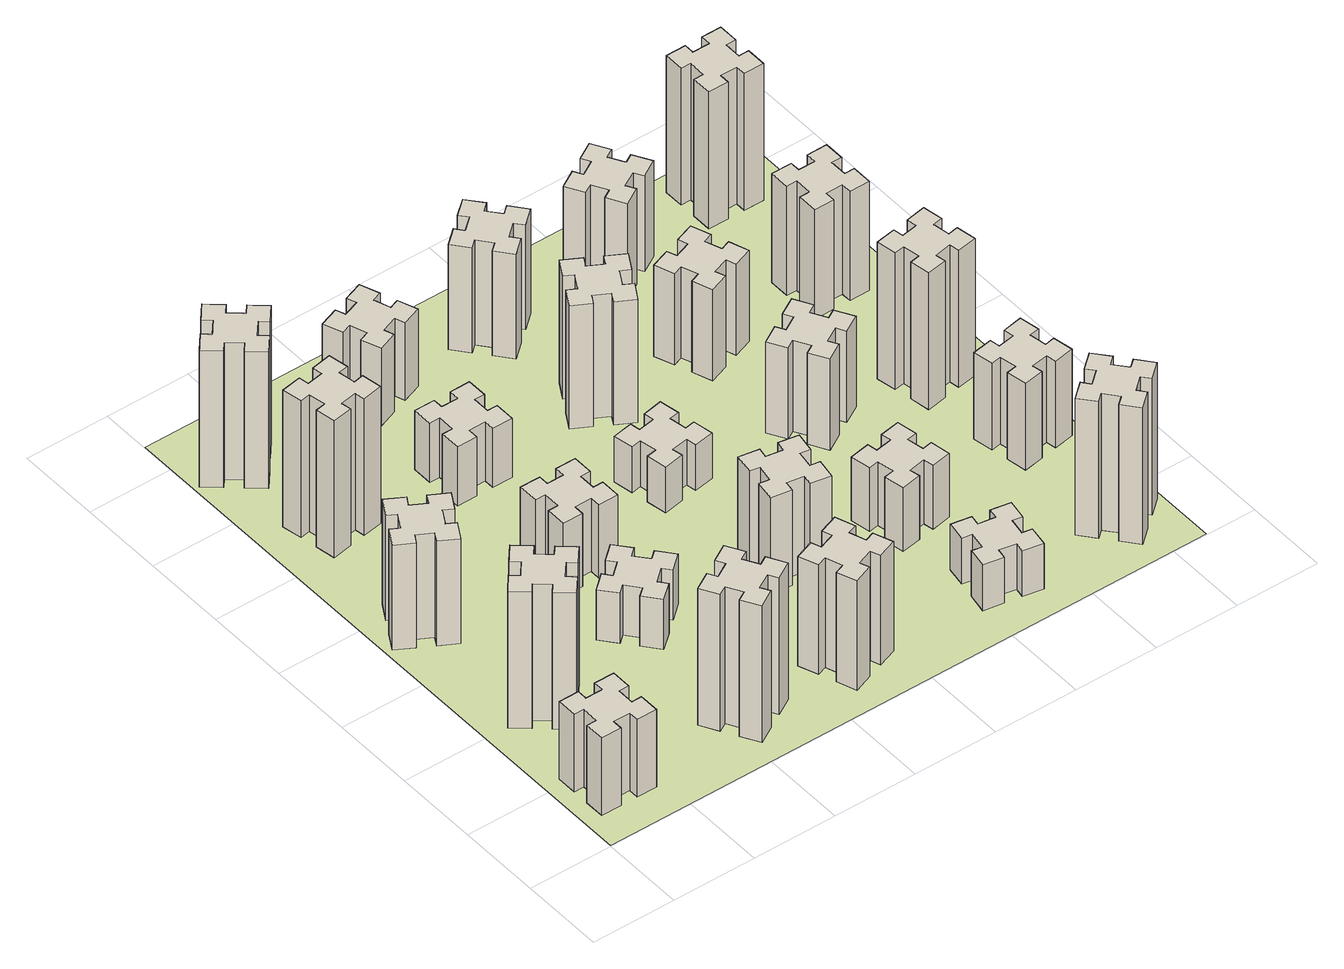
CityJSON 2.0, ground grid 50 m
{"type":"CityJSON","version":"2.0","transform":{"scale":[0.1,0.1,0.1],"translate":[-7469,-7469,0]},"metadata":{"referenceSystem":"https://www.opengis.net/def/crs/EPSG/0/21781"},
"CityObjects":{
"building1":{"type":"Building","attributes":{"class":"1000","function":"1000","usage":"1000","yearOfConstruction":2016,"roofType":"1000","measuredHeight":51,"storeysAboveGround":30,"storeysBelowGround":0},"geometry":[{"type":"Solid","lod":"1","boundaries":[[[[0,1,2,3,4,5,6,7,8,9,10,11,12,13,14,15,16,17,18,19]],[[17,16,20,21]],[[16,15,22,20]],[[15,14,23,22]],[[14,13,24,23]],[[13,12,25,24]],[[12,11,26,25]],[[11,10,27,26]],[[10,9,28,27]],[[9,8,29,28]],[[8,7,30,29]],[[7,6,31,30]],[[6,5,32,31]],[[5,4,33,32]],[[4,3,34,33]],[[3,2,35,34]],[[2,1,36,35]],[[1,0,37,36]],[[0,19,38,37]],[[19,18,39,38]],[[18,17,21,39]],[[24,25,26,27,28,29,30,31,32,33,34,35,36,37,38,39,21,20,22,23]]]]}]},
"building2":{"type":"Building","attributes":{"class":"1000","function":"1000","usage":"1000","yearOfConstruction":2016,"roofType":"1000","measuredHeight":90,"storeysAboveGround":30,"storeysBelowGround":0},"geometry":[{"type":"Solid","lod":"1","boundaries":[[[[40,41,42,43,44,45,46,47,48,49,50,51,52,53,54,55,56,57,58,59]],[[57,56,60,61]],[[56,55,62,60]],[[55,54,63,62]],[[54,53,64,63]],[[53,52,65,64]],[[52,51,66,65]],[[51,50,67,66]],[[50,49,68,67]],[[49,48,69,68]],[[48,47,70,69]],[[47,46,71,70]],[[46,45,72,71]],[[45,44,73,72]],[[44,43,74,73]],[[43,42,75,74]],[[42,41,76,75]],[[41,40,77,76]],[[40,59,78,77]],[[59,58,79,78]],[[58,57,61,79]],[[64,65,66,67,68,69,70,71,72,73,74,75,76,77,78,79,61,60,62,63]]]]}]},
"building3":{"type":"Building","attributes":{"class":"1000","function":"1000","usage":"1000","yearOfConstruction":2016,"roofType":"1000","measuredHeight":69,"storeysAboveGround":30,"storeysBelowGround":0},"geometry":[{"type":"Solid","lod":"1","boundaries":[[[[80,81,82,83,84,85,86,87,88,89,90,91,92,93,94,95,96,97,98,99]],[[97,96,100,101]],[[96,95,102,100]],[[95,94,103,102]],[[94,93,104,103]],[[93,92,105,104]],[[92,91,106,105]],[[91,90,107,106]],[[90,89,108,107]],[[89,88,109,108]],[[88,87,110,109]],[[87,86,111,110]],[[86,85,112,111]],[[85,84,113,112]],[[84,83,114,113]],[[83,82,115,114]],[[82,81,116,115]],[[81,80,117,116]],[[80,99,118,117]],[[99,98,119,118]],[[98,97,101,119]],[[104,105,106,107,108,109,110,111,112,113,114,115,116,117,118,119,101,100,102,103]]]]}]},
"building4":{"type":"Building","attributes":{"class":"1000","function":"1000","usage":"1000","yearOfConstruction":2016,"roofType":"1000","measuredHeight":90,"storeysAboveGround":30,"storeysBelowGround":0},"geometry":[{"type":"Solid","lod":"1","boundaries":[[[[120,121,122,123,124,125,126,127,128,129,130,131,132,133,134,135,136,137,138,139]],[[137,136,140,141]],[[136,135,142,140]],[[135,134,143,142]],[[134,133,144,143]],[[133,132,145,144]],[[132,131,146,145]],[[131,130,147,146]],[[130,129,148,147]],[[129,128,149,148]],[[128,127,150,149]],[[127,126,151,150]],[[126,125,152,151]],[[125,124,153,152]],[[124,123,154,153]],[[123,122,155,154]],[[122,121,156,155]],[[121,120,157,156]],[[120,139,158,157]],[[139,138,159,158]],[[138,137,141,159]],[[144,145,146,147,148,149,150,151,152,153,154,155,156,157,158,159,141,140,142,143]]]]}]},
"building5":{"type":"Building","attributes":{"class":"1000","function":"1000","usage":"1000","yearOfConstruction":2016,"roofType":"1000","measuredHeight":90,"storeysAboveGround":30,"storeysBelowGround":0},"geometry":[{"type":"Solid","lod":"1","boundaries":[[[[160,161,162,163,164,165,166,167,168,169,170,171,172,173,174,175,176,177,178,179]],[[177,176,180,181]],[[176,175,182,180]],[[175,174,183,182]],[[174,173,184,183]],[[173,172,185,184]],[[172,171,186,185]],[[171,170,187,186]],[[170,169,188,187]],[[169,168,189,188]],[[168,167,190,189]],[[167,166,191,190]],[[166,165,192,191]],[[165,164,193,192]],[[164,163,194,193]],[[163,162,195,194]],[[162,161,196,195]],[[161,160,197,196]],[[160,179,198,197]],[[179,178,199,198]],[[178,177,181,199]],[[184,185,186,187,188,189,190,191,192,193,194,195,196,197,198,199,181,180,182,183]]]]}]},
"building6":{"type":"Building","attributes":{"class":"1000","function":"1000","usage":"1000","yearOfConstruction":2016,"roofType":"1000","measuredHeight":90,"storeysAboveGround":30,"storeysBelowGround":0},"geometry":[{"type":"Solid","lod":"1","boundaries":[[[[200,201,202,203,204,205,206,207,208,209,210,211,212,213,214,215,216,217,218,219]],[[217,216,220,221]],[[216,215,222,220]],[[215,214,223,222]],[[214,213,224,223]],[[213,212,225,224]],[[212,211,226,225]],[[211,210,227,226]],[[210,209,228,227]],[[209,208,229,228]],[[208,207,230,229]],[[207,206,231,230]],[[206,205,232,231]],[[205,204,233,232]],[[204,203,234,233]],[[203,202,235,234]],[[202,201,236,235]],[[201,200,237,236]],[[200,219,238,237]],[[219,218,239,238]],[[218,217,221,239]],[[224,225,226,227,228,229,230,231,232,233,234,235,236,237,238,239,221,220,222,223]]]]}]},
"building7":{"type":"Building","attributes":{"class":"1000","function":"1000","usage":"1000","yearOfConstruction":2016,"roofType":"1000","measuredHeight":33,"storeysAboveGround":30,"storeysBelowGround":0},"geometry":[{"type":"Solid","lod":"1","boundaries":[[[[240,241,242,243,244,245,246,247,248,249,250,251,252,253,254,255,256,257,258,259]],[[257,256,260,261]],[[256,255,262,260]],[[255,254,263,262]],[[254,253,264,263]],[[253,252,265,264]],[[252,251,266,265]],[[251,250,267,266]],[[250,249,268,267]],[[249,248,269,268]],[[248,247,270,269]],[[247,246,271,270]],[[246,245,272,271]],[[245,244,273,272]],[[244,243,274,273]],[[243,242,275,274]],[[242,241,276,275]],[[241,240,277,276]],[[240,259,278,277]],[[259,258,279,278]],[[258,257,261,279]],[[264,265,266,267,268,269,270,271,272,273,274,275,276,277,278,279,261,260,262,263]]]]}]},
"building8":{"type":"Building","attributes":{"class":"1000","function":"1000","usage":"1000","yearOfConstruction":2016,"roofType":"1000","measuredHeight":48,"storeysAboveGround":30,"storeysBelowGround":0},"geometry":[{"type":"Solid","lod":"1","boundaries":[[[[280,281,282,283,284,285,286,287,288,289,290,291,292,293,294,295,296,297,298,299]],[[297,296,300,301]],[[296,295,302,300]],[[295,294,303,302]],[[294,293,304,303]],[[293,292,305,304]],[[292,291,306,305]],[[291,290,307,306]],[[290,289,308,307]],[[289,288,309,308]],[[288,287,310,309]],[[287,286,311,310]],[[286,285,312,311]],[[285,284,313,312]],[[284,283,314,313]],[[283,282,315,314]],[[282,281,316,315]],[[281,280,317,316]],[[280,299,318,317]],[[299,298,319,318]],[[298,297,301,319]],[[304,305,306,307,308,309,310,311,312,313,314,315,316,317,318,319,301,300,302,303]]]]}]},
"building9":{"type":"Building","attributes":{"class":"1000","function":"1000","usage":"1000","yearOfConstruction":2016,"roofType":"1000","measuredHeight":72,"storeysAboveGround":30,"storeysBelowGround":0},"geometry":[{"type":"Solid","lod":"1","boundaries":[[[[320,321,322,323,324,325,326,327,328,329,330,331,332,333,334,335,336,337,338,339]],[[337,336,340,341]],[[336,335,342,340]],[[335,334,343,342]],[[334,333,344,343]],[[333,332,345,344]],[[332,331,346,345]],[[331,330,347,346]],[[330,329,348,347]],[[329,328,349,348]],[[328,327,350,349]],[[327,326,351,350]],[[326,325,352,351]],[[325,324,353,352]],[[324,323,354,353]],[[323,322,355,354]],[[322,321,356,355]],[[321,320,357,356]],[[320,339,358,357]],[[339,338,359,358]],[[338,337,341,359]],[[344,345,346,347,348,349,350,351,352,353,354,355,356,357,358,359,341,340,342,343]]]]}]},
"building10":{"type":"Building","attributes":{"class":"1000","function":"1000","usage":"1000","yearOfConstruction":2016,"roofType":"1000","measuredHeight":39,"storeysAboveGround":30,"storeysBelowGround":0},"geometry":[{"type":"Solid","lod":"1","boundaries":[[[[360,361,362,363,364,365,366,367,368,369,370,371,372,373,374,375,376,377,378,379]],[[377,376,380,381]],[[376,375,382,380]],[[375,374,383,382]],[[374,373,384,383]],[[373,372,385,384]],[[372,371,386,385]],[[371,370,387,386]],[[370,369,388,387]],[[369,368,389,388]],[[368,367,390,389]],[[367,366,391,390]],[[366,365,392,391]],[[365,364,393,392]],[[364,363,394,393]],[[363,362,395,394]],[[362,361,396,395]],[[361,360,397,396]],[[360,379,398,397]],[[379,378,399,398]],[[378,377,381,399]],[[384,385,386,387,388,389,390,391,392,393,394,395,396,397,398,399,381,380,382,383]]]]}]},
"building11":{"type":"Building","attributes":{"class":"1000","function":"1000","usage":"1000","yearOfConstruction":2016,"roofType":"1000","measuredHeight":51,"storeysAboveGround":30,"storeysBelowGround":0},"geometry":[{"type":"Solid","lod":"1","boundaries":[[[[400,401,402,403,404,405,406,407,408,409,410,411,412,413,414,415,416,417,418,419]],[[417,416,420,421]],[[416,415,422,420]],[[415,414,423,422]],[[414,413,424,423]],[[413,412,425,424]],[[412,411,426,425]],[[411,410,427,426]],[[410,409,428,427]],[[409,408,429,428]],[[408,407,430,429]],[[407,406,431,430]],[[406,405,432,431]],[[405,404,433,432]],[[404,403,434,433]],[[403,402,435,434]],[[402,401,436,435]],[[401,400,437,436]],[[400,419,438,437]],[[419,418,439,438]],[[418,417,421,439]],[[424,425,426,427,428,429,430,431,432,433,434,435,436,437,438,439,421,420,422,423]]]]}]},
"building12":{"type":"Building","attributes":{"class":"1000","function":"1000","usage":"1000","yearOfConstruction":2016,"roofType":"1000","measuredHeight":63,"storeysAboveGround":30,"storeysBelowGround":0},"geometry":[{"type":"Solid","lod":"1","boundaries":[[[[440,441,442,443,444,445,446,447,448,449,450,451,452,453,454,455,456,457,458,459]],[[457,456,460,461]],[[456,455,462,460]],[[455,454,463,462]],[[454,453,464,463]],[[453,452,465,464]],[[452,451,466,465]],[[451,450,467,466]],[[450,449,468,467]],[[449,448,469,468]],[[448,447,470,469]],[[447,446,471,470]],[[446,445,472,471]],[[445,444,473,472]],[[444,443,474,473]],[[443,442,475,474]],[[442,441,476,475]],[[441,440,477,476]],[[440,459,478,477]],[[459,458,479,478]],[[458,457,461,479]],[[464,465,466,467,468,469,470,471,472,473,474,475,476,477,478,479,461,460,462,463]]]]}]},
"building13":{"type":"Building","attributes":{"class":"1000","function":"1000","usage":"1000","yearOfConstruction":2016,"roofType":"1000","measuredHeight":30,"storeysAboveGround":30,"storeysBelowGround":0},"geometry":[{"type":"Solid","lod":"1","boundaries":[[[[480,481,482,483,484,485,486,487,488,489,490,491,492,493,494,495,496,497,498,499]],[[497,496,500,501]],[[496,495,502,500]],[[495,494,503,502]],[[494,493,504,503]],[[493,492,505,504]],[[492,491,506,505]],[[491,490,507,506]],[[490,489,508,507]],[[489,488,509,508]],[[488,487,510,509]],[[487,486,511,510]],[[486,485,512,511]],[[485,484,513,512]],[[484,483,514,513]],[[483,482,515,514]],[[482,481,516,515]],[[481,480,517,516]],[[480,499,518,517]],[[499,498,519,518]],[[498,497,501,519]],[[504,505,506,507,508,509,510,511,512,513,514,515,516,517,518,519,501,500,502,503]]]]}]},
"building14":{"type":"Building","attributes":{"class":"1000","function":"1000","usage":"1000","yearOfConstruction":2016,"roofType":"1000","measuredHeight":81,"storeysAboveGround":30,"storeysBelowGround":0},"geometry":[{"type":"Solid","lod":"1","boundaries":[[[[520,521,522,523,524,525,526,527,528,529,530,531,532,533,534,535,536,537,538,539]],[[537,536,540,541]],[[536,535,542,540]],[[535,534,543,542]],[[534,533,544,543]],[[533,532,545,544]],[[532,531,546,545]],[[531,530,547,546]],[[530,529,548,547]],[[529,528,549,548]],[[528,527,550,549]],[[527,526,551,550]],[[526,525,552,551]],[[525,524,553,552]],[[524,523,554,553]],[[523,522,555,554]],[[522,521,556,555]],[[521,520,557,556]],[[520,539,558,557]],[[539,538,559,558]],[[538,537,541,559]],[[544,545,546,547,548,549,550,551,552,553,554,555,556,557,558,559,541,540,542,543]]]]}]},
"building15":{"type":"Building","attributes":{"class":"1000","function":"1000","usage":"1000","yearOfConstruction":2016,"roofType":"1000","measuredHeight":30,"storeysAboveGround":30,"storeysBelowGround":0},"geometry":[{"type":"Solid","lod":"1","boundaries":[[[[560,561,562,563,564,565,566,567,568,569,570,571,572,573,574,575,576,577,578,579]],[[577,576,580,581]],[[576,575,582,580]],[[575,574,583,582]],[[574,573,584,583]],[[573,572,585,584]],[[572,571,586,585]],[[571,570,587,586]],[[570,569,588,587]],[[569,568,589,588]],[[568,567,590,589]],[[567,566,591,590]],[[566,565,592,591]],[[565,564,593,592]],[[564,563,594,593]],[[563,562,595,594]],[[562,561,596,595]],[[561,560,597,596]],[[560,579,598,597]],[[579,578,599,598]],[[578,577,581,599]],[[584,585,586,587,588,589,590,591,592,593,594,595,596,597,598,599,581,580,582,583]]]]}]},
"building16":{"type":"Building","attributes":{"class":"1000","function":"1000","usage":"1000","yearOfConstruction":2016,"roofType":"1000","measuredHeight":69,"storeysAboveGround":30,"storeysBelowGround":0},"geometry":[{"type":"Solid","lod":"1","boundaries":[[[[600,601,602,603,604,605,606,607,608,609,610,611,612,613,614,615,616,617,618,619]],[[617,616,620,621]],[[616,615,622,620]],[[615,614,623,622]],[[614,613,624,623]],[[613,612,625,624]],[[612,611,626,625]],[[611,610,627,626]],[[610,609,628,627]],[[609,608,629,628]],[[608,607,630,629]],[[607,606,631,630]],[[606,605,632,631]],[[605,604,633,632]],[[604,603,634,633]],[[603,602,635,634]],[[602,601,636,635]],[[601,600,637,636]],[[600,619,638,637]],[[619,618,639,638]],[[618,617,621,639]],[[624,625,626,627,628,629,630,631,632,633,634,635,636,637,638,639,621,620,622,623]]]]}]},
"building17":{"type":"Building","attributes":{"class":"1000","function":"1000","usage":"1000","yearOfConstruction":2016,"roofType":"1000","measuredHeight":42,"storeysAboveGround":30,"storeysBelowGround":0},"geometry":[{"type":"Solid","lod":"1","boundaries":[[[[640,641,642,643,644,645,646,647,648,649,650,651,652,653,654,655,656,657,658,659]],[[657,656,660,661]],[[656,655,662,660]],[[655,654,663,662]],[[654,653,664,663]],[[653,652,665,664]],[[652,651,666,665]],[[651,650,667,666]],[[650,649,668,667]],[[649,648,669,668]],[[648,647,670,669]],[[647,646,671,670]],[[646,645,672,671]],[[645,644,673,672]],[[644,643,674,673]],[[643,642,675,674]],[[642,641,676,675]],[[641,640,677,676]],[[640,659,678,677]],[[659,658,679,678]],[[658,657,661,679]],[[664,665,666,667,668,669,670,671,672,673,674,675,676,677,678,679,661,660,662,663]]]]}]},
"building18":{"type":"Building","attributes":{"class":"1000","function":"1000","usage":"1000","yearOfConstruction":2016,"roofType":"1000","measuredHeight":60,"storeysAboveGround":30,"storeysBelowGround":0},"geometry":[{"type":"Solid","lod":"1","boundaries":[[[[680,681,682,683,684,685,686,687,688,689,690,691,692,693,694,695,696,697,698,699]],[[697,696,700,701]],[[696,695,702,700]],[[695,694,703,702]],[[694,693,704,703]],[[693,692,705,704]],[[692,691,706,705]],[[691,690,707,706]],[[690,689,708,707]],[[689,688,709,708]],[[688,687,710,709]],[[687,686,711,710]],[[686,685,712,711]],[[685,684,713,712]],[[684,683,714,713]],[[683,682,715,714]],[[682,681,716,715]],[[681,680,717,716]],[[680,699,718,717]],[[699,698,719,718]],[[698,697,701,719]],[[704,705,706,707,708,709,710,711,712,713,714,715,716,717,718,719,701,700,702,703]]]]}]},
"building19":{"type":"Building","attributes":{"class":"1000","function":"1000","usage":"1000","yearOfConstruction":2016,"roofType":"1000","measuredHeight":60,"storeysAboveGround":30,"storeysBelowGround":0},"geometry":[{"type":"Solid","lod":"1","boundaries":[[[[720,721,722,723,724,725,726,727,728,729,730,731,732,733,734,735,736,737,738,739]],[[737,736,740,741]],[[736,735,742,740]],[[735,734,743,742]],[[734,733,744,743]],[[733,732,745,744]],[[732,731,746,745]],[[731,730,747,746]],[[730,729,748,747]],[[729,728,749,748]],[[728,727,750,749]],[[727,726,751,750]],[[726,725,752,751]],[[725,724,753,752]],[[724,723,754,753]],[[723,722,755,754]],[[722,721,756,755]],[[721,720,757,756]],[[720,739,758,757]],[[739,738,759,758]],[[738,737,741,759]],[[744,745,746,747,748,749,750,751,752,753,754,755,756,757,758,759,741,740,742,743]]]]}]},
"building20":{"type":"Building","attributes":{"class":"1000","function":"1000","usage":"1000","yearOfConstruction":2016,"roofType":"1000","measuredHeight":90,"storeysAboveGround":30,"storeysBelowGround":0},"geometry":[{"type":"Solid","lod":"1","boundaries":[[[[760,761,762,763,764,765,766,767,768,769,770,771,772,773,774,775,776,777,778,779]],[[777,776,780,781]],[[776,775,782,780]],[[775,774,783,782]],[[774,773,784,783]],[[773,772,785,784]],[[772,771,786,785]],[[771,770,787,786]],[[770,769,788,787]],[[769,768,789,788]],[[768,767,790,789]],[[767,766,791,790]],[[766,765,792,791]],[[765,764,793,792]],[[764,763,794,793]],[[763,762,795,794]],[[762,761,796,795]],[[761,760,797,796]],[[760,779,798,797]],[[779,778,799,798]],[[778,777,781,799]],[[784,785,786,787,788,789,790,791,792,793,794,795,796,797,798,799,781,780,782,783]]]]}]},
"building21":{"type":"Building","attributes":{"class":"1000","function":"1000","usage":"1000","yearOfConstruction":2016,"roofType":"1000","measuredHeight":63,"storeysAboveGround":30,"storeysBelowGround":0},"geometry":[{"type":"Solid","lod":"1","boundaries":[[[[800,801,802,803,804,805,806,807,808,809,810,811,812,813,814,815,816,817,818,819]],[[817,816,820,821]],[[816,815,822,820]],[[815,814,823,822]],[[814,813,824,823]],[[813,812,825,824]],[[812,811,826,825]],[[811,810,827,826]],[[810,809,828,827]],[[809,808,829,828]],[[808,807,830,829]],[[807,806,831,830]],[[806,805,832,831]],[[805,804,833,832]],[[804,803,834,833]],[[803,802,835,834]],[[802,801,836,835]],[[801,800,837,836]],[[800,819,838,837]],[[819,818,839,838]],[[818,817,821,839]],[[824,825,826,827,828,829,830,831,832,833,834,835,836,837,838,839,821,820,822,823]]]]}]},
"building22":{"type":"Building","attributes":{"class":"1000","function":"1000","usage":"1000","yearOfConstruction":2016,"roofType":"1000","measuredHeight":57,"storeysAboveGround":30,"storeysBelowGround":0},"geometry":[{"type":"Solid","lod":"1","boundaries":[[[[840,841,842,843,844,845,846,847,848,849,850,851,852,853,854,855,856,857,858,859]],[[857,856,860,861]],[[856,855,862,860]],[[855,854,863,862]],[[854,853,864,863]],[[853,852,865,864]],[[852,851,866,865]],[[851,850,867,866]],[[850,849,868,867]],[[849,848,869,868]],[[848,847,870,869]],[[847,846,871,870]],[[846,845,872,871]],[[845,844,873,872]],[[844,843,874,873]],[[843,842,875,874]],[[842,841,876,875]],[[841,840,877,876]],[[840,859,878,877]],[[859,858,879,878]],[[858,857,861,879]],[[864,865,866,867,868,869,870,871,872,873,874,875,876,877,878,879,861,860,862,863]]]]}]},
"building23":{"type":"Building","attributes":{"class":"1000","function":"1000","usage":"1000","yearOfConstruction":2016,"roofType":"1000","measuredHeight":90,"storeysAboveGround":30,"storeysBelowGround":0},"geometry":[{"type":"Solid","lod":"1","boundaries":[[[[880,881,882,883,884,885,886,887,888,889,890,891,892,893,894,895,896,897,898,899]],[[897,896,900,901]],[[896,895,902,900]],[[895,894,903,902]],[[894,893,904,903]],[[893,892,905,904]],[[892,891,906,905]],[[891,890,907,906]],[[890,889,908,907]],[[889,888,909,908]],[[888,887,910,909]],[[887,886,911,910]],[[886,885,912,911]],[[885,884,913,912]],[[884,883,914,913]],[[883,882,915,914]],[[882,881,916,915]],[[881,880,917,916]],[[880,899,918,917]],[[899,898,919,918]],[[898,897,901,919]],[[904,905,906,907,908,909,910,911,912,913,914,915,916,917,918,919,901,900,902,903]]]]}]},
"building24":{"type":"Building","attributes":{"class":"1000","function":"1000","usage":"1000","yearOfConstruction":2016,"roofType":"1000","measuredHeight":72,"storeysAboveGround":30,"storeysBelowGround":0},"geometry":[{"type":"Solid","lod":"1","boundaries":[[[[920,921,922,923,924,925,926,927,928,929,930,931,932,933,934,935,936,937,938,939]],[[937,936,940,941]],[[936,935,942,940]],[[935,934,943,942]],[[934,933,944,943]],[[933,932,945,944]],[[932,931,946,945]],[[931,930,947,946]],[[930,929,948,947]],[[929,928,949,948]],[[928,927,950,949]],[[927,926,951,950]],[[926,925,952,951]],[[925,924,953,952]],[[924,923,954,953]],[[923,922,955,954]],[[922,921,956,955]],[[921,920,957,956]],[[920,939,958,957]],[[939,938,959,958]],[[938,937,941,959]],[[944,945,946,947,948,949,950,951,952,953,954,955,956,957,958,959,941,940,942,943]]]]}]},
"building25":{"type":"Building","attributes":{"class":"1000","function":"1000","usage":"1000","yearOfConstruction":2016,"roofType":"1000","measuredHeight":90,"storeysAboveGround":30,"storeysBelowGround":0},"geometry":[{"type":"Solid","lod":"1","boundaries":[[[[960,961,962,963,964,965,966,967,968,969,970,971,972,973,974,975,976,977,978,979]],[[977,976,980,981]],[[976,975,982,980]],[[975,974,983,982]],[[974,973,984,983]],[[973,972,985,984]],[[972,971,986,985]],[[971,970,987,986]],[[970,969,988,987]],[[969,968,989,988]],[[968,967,990,989]],[[967,966,991,990]],[[966,965,992,991]],[[965,964,993,992]],[[964,963,994,993]],[[963,962,995,994]],[[962,961,996,995]],[[961,960,997,996]],[[960,979,998,997]],[[979,978,999,998]],[[978,977,981,999]],[[984,985,986,987,988,989,990,991,992,993,994,995,996,997,998,999,981,980,982,983]]]]}]},
"landuse1":{"type":"LandUse","attributes":{"name":"plot1","function":"1010"},"geometry":[{"type":"MultiSurface","lod":"1","boundaries":[[[1000,1001,1002,1003]]]}]}
},
"vertices":[
[165,425,0],[165,325,0],[105,325,0],[105,205,0],[225,205,0],[225,265,0],[325,265,0],[325,205,0],[445,205,0],[445,325,0],[385,325,0],[385,425,0],[445,425,0],[445,545,0],[325,545,0],[325,485,0],[225,485,0],[225,545,0],[105,545,0],[105,425,0],[225,485,510],[225,545,510],[325,485,510],[325,545,510],[445,545,510],[445,425,510],[385,425,510],[385,325,510],[445,325,510],[445,205,510],[325,205,510],[325,265,510],[225,265,510],[225,205,510],[105,205,510],[105,325,510],[165,325,510],[165,425,510],[105,425,510],[105,545,510],
[484,1067,0],[408,1132,0],[446,1178,0],[354,1255,0],[277,1163,0],[323,1124,0],[259,1048,0],[213,1086,0],[136,994,0],[228,917,0],[266,963,0],[343,899,0],[304,853,0],[396,776,0],[473,868,0],[427,906,0],[492,983,0],[538,944,0],[615,1036,0],[523,1113,0],[492,983,900],[538,944,900],[427,906,900],[473,868,900],[396,776,900],[304,853,900],[343,899,900],[266,963,900],[228,917,900],[136,994,900],[213,1086,900],[259,1048,900],[323,1124,900],[277,1163,900],[354,1255,900],[446,1178,900],[408,1132,900],[484,1067,900],[523,1113,900],[615,1036,900],
[374,1926,0],[287,1976,0],[317,2028,0],[213,2088,0],[153,1984,0],[205,1954,0],[155,1867,0],[103,1897,0],[43,1793,0],[147,1733,0],[177,1785,0],[264,1735,0],[234,1683,0],[338,1623,0],[398,1727,0],[346,1757,0],[396,1844,0],[448,1814,0],[508,1918,0],[404,1978,0],[396,1844,690],[448,1814,690],[346,1757,690],[398,1727,690],[338,1623,690],[234,1683,690],[264,1735,690],[177,1785,690],[147,1733,690],[43,1793,690],[103,1897,690],[155,1867,690],[205,1954,690],[153,1984,690],[213,2088,690],[317,2028,690],[287,1976,690],[374,1926,690],[404,1978,690],[508,1918,690],
[405,2812,0],[307,2795,0],[297,2854,0],[178,2833,0],[199,2715,0],[258,2725,0],[276,2627,0],[217,2617,0],[237,2498,0],[356,2519,0],[345,2578,0],[444,2596,0],[454,2537,0],[572,2557,0],[551,2676,0],[492,2665,0],[475,2764,0],[534,2774,0],[513,2892,0],[395,2871,0],[475,2764,900],[534,2774,900],[492,2665,900],[551,2676,900],[572,2557,900],[454,2537,900],[444,2596,900],[345,2578,900],[356,2519,900],[237,2498,900],[217,2617,900],[276,2627,900],[258,2725,900],[199,2715,900],[178,2833,900],[297,2854,900],[307,2795,900],[405,2812,900],[395,2871,900],[513,2892,900],
[1127,255,0],[1214,305,0],[1244,253,0],[1348,313,0],[1288,417,0],[1236,387,0],[1186,474,0],[1238,504,0],[1178,608,0],[1074,548,0],[1104,496,0],[1017,446,0],[987,498,0],[883,438,0],[943,334,0],[995,364,0],[1045,277,0],[993,247,0],[1053,143,0],[1157,203,0],[1045,277,900],[993,247,900],[995,364,900],[943,334,900],[883,438,900],[987,498,900],[1017,446,900],[1104,496,900],[1074,548,900],[1178,608,900],[1238,504,900],[1186,474,900],[1236,387,900],[1288,417,900],[1348,313,900],[1244,253,900],[1214,305,900],[1127,255,900],[1157,203,900],[1053,143,900],
[384,3387,0],[308,3452,0],[346,3498,0],[254,3575,0],[177,3483,0],[223,3444,0],[159,3368,0],[113,3406,0],[36,3314,0],[128,3237,0],[166,3283,0],[243,3219,0],[204,3173,0],[296,3096,0],[373,3188,0],[327,3226,0],[392,3303,0],[438,3264,0],[515,3356,0],[423,3433,0],[392,3303,900],[438,3264,900],[327,3226,900],[373,3188,900],[296,3096,900],[204,3173,900],[243,3219,900],[166,3283,900],[128,3237,900],[36,3314,900],[113,3406,900],[159,3368,900],[223,3444,900],[177,3483,900],[254,3575,900],[346,3498,900],[308,3452,900],[384,3387,900],[423,3433,900],[515,3356,900],
[1083,1332,0],[1006,1267,0],[968,1313,0],[876,1236,0],[953,1144,0],[999,1183,0],[1063,1106,0],[1017,1068,0],[1094,976,0],[1186,1053,0],[1148,1099,0],[1224,1163,0],[1263,1117,0],[1355,1194,0],[1278,1286,0],[1232,1248,0],[1167,1324,0],[1213,1363,0],[1136,1455,0],[1044,1378,0],[1167,1324,330],[1213,1363,330],[1232,1248,330],[1278,1286,330],[1355,1194,330],[1263,1117,330],[1224,1163,330],[1148,1099,330],[1186,1053,330],[1094,976,330],[1017,1068,330],[1063,1106,330],[999,1183,330],[953,1144,330],[876,1236,330],[968,1313,330],[1006,1267,330],[1083,1332,330],[1044,1378,330],[1136,1455,330],
[1225,1705,0],[1225,1805,0],[1285,1805,0],[1285,1925,0],[1165,1925,0],[1165,1865,0],[1065,1865,0],[1065,1925,0],[945,1925,0],[945,1805,0],[1005,1805,0],[1005,1705,0],[945,1705,0],[945,1585,0],[1065,1585,0],[1065,1645,0],[1165,1645,0],[1165,1585,0],[1285,1585,0],[1285,1705,0],[1165,1645,480],[1165,1585,480],[1065,1645,480],[1065,1585,480],[945,1585,480],[945,1705,480],[1005,1705,480],[1005,1805,480],[945,1805,480],[945,1925,480],[1065,1925,480],[1065,1865,480],[1165,1865,480],[1165,1925,480],[1285,1925,480],[1285,1805,480],[1225,1805,480],[1225,1705,480],[1285,1705,480],[1285,1585,480],
[1765,496,0],[1671,462,0],[1650,518,0],[1537,477,0],[1579,364,0],[1635,385,0],[1669,291,0],[1613,270,0],[1654,157,0],[1767,199,0],[1746,255,0],[1840,289,0],[1860,233,0],[1973,274,0],[1932,387,0],[1876,366,0],[1842,460,0],[1898,480,0],[1857,593,0],[1744,552,0],[1842,460,720],[1898,480,720],[1876,366,720],[1932,387,720],[1973,274,720],[1860,233,720],[1840,289,720],[1746,255,720],[1767,199,720],[1654,157,720],[1613,270,720],[1669,291,720],[1635,385,720],[1579,364,720],[1537,477,720],[1650,518,720],[1671,462,720],[1765,496,720],[1744,552,720],[1857,593,720],
[1005,2645,0],[1005,2545,0],[945,2545,0],[945,2425,0],[1065,2425,0],[1065,2485,0],[1165,2485,0],[1165,2425,0],[1285,2425,0],[1285,2545,0],[1225,2545,0],[1225,2645,0],[1285,2645,0],[1285,2765,0],[1165,2765,0],[1165,2705,0],[1065,2705,0],[1065,2765,0],[945,2765,0],[945,2645,0],[1065,2705,390],[1065,2765,390],[1165,2705,390],[1165,2765,390],[1285,2765,390],[1285,2645,390],[1225,2645,390],[1225,2545,390],[1285,2545,390],[1285,2425,390],[1165,2425,390],[1165,2485,390],[1065,2485,390],[1065,2425,390],[945,2425,390],[945,2545,390],[1005,2545,390],[1005,2645,390],[945,2645,390],[945,2765,390],
[1125,3456,0],[1031,3422,0],[1010,3478,0],[897,3437,0],[939,3324,0],[995,3345,0],[1029,3251,0],[973,3230,0],[1014,3117,0],[1127,3159,0],[1106,3215,0],[1200,3249,0],[1220,3193,0],[1333,3234,0],[1292,3347,0],[1236,3326,0],[1202,3420,0],[1258,3440,0],[1217,3553,0],[1104,3512,0],[1202,3420,510],[1258,3440,510],[1236,3326,510],[1292,3347,510],[1333,3234,510],[1220,3193,510],[1200,3249,510],[1106,3215,510],[1127,3159,510],[1014,3117,510],[973,3230,510],[1029,3251,510],[995,3345,510],[939,3324,510],[897,3437,510],[1010,3478,510],[1031,3422,510],[1125,3456,510],[1104,3512,510],[1217,3553,510],
[2055,1047,0],[2072,1145,0],[2131,1135,0],[2152,1253,0],[2034,1274,0],[2024,1215,0],[1925,1232,0],[1936,1291,0],[1817,1312,0],[1797,1194,0],[1856,1184,0],[1838,1085,0],[1779,1096,0],[1758,977,0],[1877,957,0],[1887,1016,0],[1985,998,0],[1975,939,0],[2093,918,0],[2114,1037,0],[1985,998,630],[1975,939,630],[1887,1016,630],[1877,957,630],[1758,977,630],[1779,1096,630],[1838,1085,630],[1856,1184,630],[1797,1194,630],[1817,1312,630],[1936,1291,630],[1925,1232,630],[2024,1215,630],[2034,1274,630],[2152,1253,630],[2131,1135,630],[2072,1145,630],[2055,1047,630],[2114,1037,630],[2093,918,630],
[1972,1925,0],[1955,2024,0],[2014,2034,0],[1993,2152,0],[1875,2131,0],[1885,2072,0],[1787,2055,0],[1777,2114,0],[1658,2093,0],[1679,1975,0],[1738,1985,0],[1756,1887,0],[1697,1877,0],[1717,1758,0],[1836,1779,0],[1825,1838,0],[1924,1856,0],[1934,1797,0],[2052,1817,0],[2031,1936,0],[1924,1856,300],[1934,1797,300],[1825,1838,300],[1836,1779,300],[1717,1758,300],[1697,1877,300],[1756,1887,300],[1738,1985,300],[1679,1975,300],[1658,2093,300],[1777,2114,300],[1787,2055,300],[1885,2072,300],[1875,2131,300],[1993,2152,300],[2014,2034,300],[1955,2024,300],[1972,1925,300],[2031,1936,300],[2052,1817,300],
[2054,2666,0],[1967,2716,0],[1997,2768,0],[1893,2828,0],[1833,2724,0],[1885,2694,0],[1835,2607,0],[1783,2637,0],[1723,2533,0],[1827,2473,0],[1857,2525,0],[1944,2475,0],[1914,2423,0],[2018,2363,0],[2078,2467,0],[2026,2497,0],[2076,2584,0],[2128,2554,0],[2188,2658,0],[2084,2718,0],[2076,2584,810],[2128,2554,810],[2026,2497,810],[2078,2467,810],[2018,2363,810],[1914,2423,810],[1944,2475,810],[1857,2525,810],[1827,2473,810],[1723,2533,810],[1783,2637,810],[1835,2607,810],[1885,2694,810],[1833,2724,810],[1893,2828,810],[1997,2768,810],[1967,2716,810],[2054,2666,810],[2084,2718,810],[2188,2658,810],
[2596,444,0],[2578,345,0],[2519,356,0],[2498,237,0],[2617,217,0],[2627,276,0],[2725,258,0],[2715,199,0],[2833,178,0],[2854,297,0],[2795,307,0],[2812,405,0],[2871,395,0],[2892,513,0],[2774,534,0],[2764,475,0],[2665,492,0],[2676,551,0],[2557,572,0],[2537,454,0],[2665,492,300],[2676,551,300],[2764,475,300],[2774,534,300],[2892,513,300],[2871,395,300],[2812,405,300],[2795,307,300],[2854,297,300],[2833,178,300],[2715,199,300],[2725,258,300],[2627,276,300],[2617,217,300],[2498,237,300],[2519,356,300],[2578,345,300],[2596,444,300],[2537,454,300],[2557,572,300],
[1888,3219,0],[1964,3283,0],[2003,3237,0],[2095,3314,0],[2018,3406,0],[1972,3368,0],[1907,3444,0],[1953,3483,0],[1876,3575,0],[1784,3498,0],[1823,3452,0],[1746,3387,0],[1708,3433,0],[1616,3356,0],[1693,3264,0],[1739,3303,0],[1803,3226,0],[1757,3188,0],[1834,3096,0],[1926,3173,0],[1803,3226,690],[1757,3188,690],[1739,3303,690],[1693,3264,690],[1616,3356,690],[1708,3433,690],[1746,3387,690],[1823,3452,690],[1784,3498,690],[1876,3575,690],[1953,3483,690],[1907,3444,690],[1972,3368,690],[2018,3406,690],[2095,3314,690],[2003,3237,690],[1964,3283,690],[1888,3219,690],[1926,3173,690],[1834,3096,690],
[2625,1132,0],[2527,1115,0],[2517,1174,0],[2398,1153,0],[2419,1035,0],[2478,1045,0],[2496,947,0],[2437,937,0],[2457,818,0],[2576,839,0],[2565,898,0],[2664,916,0],[2674,857,0],[2792,877,0],[2771,996,0],[2712,985,0],[2695,1084,0],[2754,1094,0],[2733,1212,0],[2615,1191,0],[2695,1084,420],[2754,1094,420],[2712,985,420],[2771,996,420],[2792,877,420],[2674,857,420],[2664,916,420],[2565,898,420],[2576,839,420],[2457,818,420],[2437,937,420],[2496,947,420],[2478,1045,420],[2419,1035,420],[2398,1153,420],[2517,1174,420],[2527,1115,420],[2625,1132,420],[2615,1191,420],[2733,1212,420],
[2816,1867,0],[2766,1954,0],[2818,1984,0],[2758,2088,0],[2654,2028,0],[2684,1976,0],[2597,1926,0],[2567,1978,0],[2463,1918,0],[2523,1814,0],[2575,1844,0],[2625,1757,0],[2573,1727,0],[2633,1623,0],[2737,1683,0],[2707,1735,0],[2794,1785,0],[2824,1733,0],[2928,1793,0],[2868,1897,0],[2794,1785,600],[2824,1733,600],[2707,1735,600],[2737,1683,600],[2633,1623,600],[2573,1727,600],[2625,1757,600],[2575,1844,600],[2523,1814,600],[2463,1918,600],[2567,1978,600],[2597,1926,600],[2684,1976,600],[2654,2028,600],[2758,2088,600],[2818,1984,600],[2766,1954,600],[2816,1867,600],[2868,1897,600],[2928,1793,600],
[2586,2475,0],[2680,2509,0],[2700,2453,0],[2813,2494,0],[2772,2607,0],[2716,2586,0],[2682,2680,0],[2738,2700,0],[2697,2813,0],[2584,2772,0],[2605,2716,0],[2511,2682,0],[2490,2738,0],[2377,2697,0],[2419,2584,0],[2475,2605,0],[2509,2511,0],[2453,2490,0],[2494,2377,0],[2607,2419,0],[2509,2511,600],[2453,2490,600],[2475,2605,600],[2419,2584,600],[2377,2697,600],[2490,2738,600],[2511,2682,600],[2605,2716,600],[2584,2772,600],[2697,2813,600],[2738,2700,600],[2682,2680,600],[2716,2586,600],[2772,2607,600],[2813,2494,600],[2700,2453,600],[2680,2509,600],[2586,2475,600],[2607,2419,600],[2494,2377,600],
[3468,259,0],[3544,323,0],[3583,277,0],[3675,354,0],[3598,446,0],[3552,408,0],[3487,484,0],[3533,523,0],[3456,615,0],[3364,538,0],[3403,492,0],[3326,427,0],[3288,473,0],[3196,396,0],[3273,304,0],[3319,343,0],[3383,266,0],[3337,228,0],[3414,136,0],[3506,213,0],[3383,266,900],[3337,228,900],[3319,343,900],[3273,304,900],[3196,396,900],[3288,473,900],[3326,427,900],[3403,492,900],[3364,538,900],[3456,615,900],[3533,523,900],[3487,484,900],[3552,408,900],[3598,446,900],[3675,354,900],[3583,277,900],[3544,323,900],[3468,259,900],[3506,213,900],[3414,136,900],
[2716,3347,0],[2666,3434,0],[2718,3464,0],[2658,3568,0],[2554,3508,0],[2584,3456,0],[2497,3406,0],[2467,3458,0],[2363,3398,0],[2423,3294,0],[2475,3324,0],[2525,3237,0],[2473,3207,0],[2533,3103,0],[2637,3163,0],[2607,3215,0],[2694,3265,0],[2724,3213,0],[2828,3273,0],[2768,3377,0],[2694,3265,630],[2724,3213,630],[2607,3215,630],[2637,3163,630],[2533,3103,630],[2473,3207,630],[2525,3237,630],[2475,3324,630],[2423,3294,630],[2363,3398,630],[2467,3458,630],[2497,3406,630],[2584,3456,630],[2554,3508,630],[2658,3568,630],[2718,3464,630],[2666,3434,630],[2716,3347,630],[2768,3377,630],[2828,3273,630],
[3465,1232,0],[3367,1215,0],[3357,1274,0],[3238,1253,0],[3259,1135,0],[3318,1145,0],[3336,1047,0],[3277,1037,0],[3297,918,0],[3416,939,0],[3405,998,0],[3504,1016,0],[3514,957,0],[3632,977,0],[3611,1096,0],[3552,1085,0],[3535,1184,0],[3594,1194,0],[3573,1312,0],[3455,1291,0],[3535,1184,570],[3594,1194,570],[3552,1085,570],[3611,1096,570],[3632,977,570],[3514,957,570],[3504,1016,570],[3405,998,570],[3416,939,570],[3297,918,570],[3277,1037,570],[3336,1047,570],[3318,1145,570],[3259,1135,570],[3238,1253,570],[3357,1274,570],[3367,1215,570],[3465,1232,570],[3455,1291,570],[3573,1312,570],
[3365,1872,0],[3267,1855,0],[3257,1914,0],[3138,1893,0],[3159,1775,0],[3218,1785,0],[3236,1687,0],[3177,1677,0],[3197,1558,0],[3316,1579,0],[3305,1638,0],[3404,1656,0],[3414,1597,0],[3532,1617,0],[3511,1736,0],[3452,1725,0],[3435,1824,0],[3494,1834,0],[3473,1952,0],[3355,1931,0],[3435,1824,900],[3494,1834,900],[3452,1725,900],[3511,1736,900],[3532,1617,900],[3414,1597,900],[3404,1656,900],[3305,1638,900],[3316,1579,900],[3197,1558,900],[3177,1677,900],[3236,1687,900],[3218,1785,900],[3159,1775,900],[3138,1893,900],[3257,1914,900],[3267,1855,900],[3365,1872,900],[3355,1931,900],[3473,1952,900],
[3385,2705,0],[3285,2705,0],[3285,2765,0],[3165,2765,0],[3165,2645,0],[3225,2645,0],[3225,2545,0],[3165,2545,0],[3165,2425,0],[3285,2425,0],[3285,2485,0],[3385,2485,0],[3385,2425,0],[3505,2425,0],[3505,2545,0],[3445,2545,0],[3445,2645,0],[3505,2645,0],[3505,2765,0],[3385,2765,0],[3445,2645,720],[3505,2645,720],[3445,2545,720],[3505,2545,720],[3505,2425,720],[3385,2425,720],[3385,2485,720],[3285,2485,720],[3285,2425,720],[3165,2425,720],[3165,2545,720],[3225,2545,720],[3225,2645,720],[3165,2645,720],[3165,2765,720],[3285,2765,720],[3285,2705,720],[3385,2705,720],[3385,2765,720],[3505,2765,720],
[3285,3325,0],[3385,3325,0],[3385,3265,0],[3505,3265,0],[3505,3385,0],[3445,3385,0],[3445,3485,0],[3505,3485,0],[3505,3605,0],[3385,3605,0],[3385,3545,0],[3285,3545,0],[3285,3605,0],[3165,3605,0],[3165,3485,0],[3225,3485,0],[3225,3385,0],[3165,3385,0],[3165,3265,0],[3285,3265,0],[3225,3385,900],[3165,3385,900],[3225,3485,900],[3165,3485,900],[3165,3605,900],[3285,3605,900],[3285,3545,900],[3385,3545,900],[3385,3605,900],[3505,3605,900],[3505,3485,900],[3445,3485,900],[3445,3385,900],[3505,3385,900],[3505,3265,900],[3385,3265,900],[3385,3325,900],[3285,3325,900],[3285,3265,900],[3165,3265,900],
[5,3705,0],[3705,3705,0],[3705,5,0],[5,5,0]
]}
